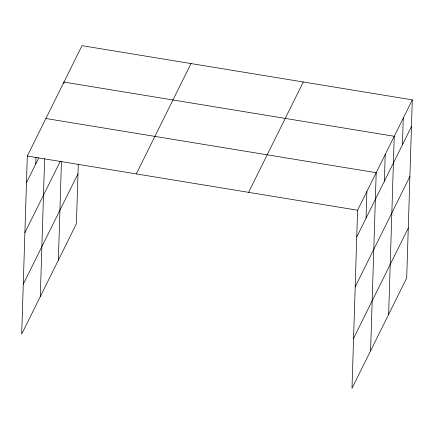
<?xml version="1.0" encoding="UTF-8"?>
<svg xmlns="http://www.w3.org/2000/svg" width="434" height="434" viewBox="0 0 434 434"><rect width="100%" height="100%" fill="white"/><g stroke="black" fill="none" stroke-linecap="round" stroke-linejoin="round"><path stroke-width="0.65" d="M412.3 99.869L357.594 210.224L352.001 388.327L406.701 277.972L412.3 99.869L81.999 45.673L27.299 156.028L21.7 334.131L76.406 223.776L78.272 164.329M35.756 163.971L35.968 157.292M40.297 296.612L44.631 158.714M58.351 260.194L61.454 161.464M63.906 83.426L63.95 82.091L394.246 136.287L388.652 314.39M366.057 218.166L366.898 191.465M370.598 350.808L376.197 172.705L45.895 118.509M384.383 181.195L385.224 154.493M402.437 144.777L403.273 118.075M26.458 182.73L38.756 157.916M24.89 232.695L60.337 161.182M23.268 284.167L77.974 173.812M136.298 173.915L190.998 63.559M248.595 192.343L303.301 81.983M356.759 236.926L411.459 126.565M355.186 286.89L409.891 176.529M353.569 338.363L408.275 228.007M27.299 156.028L357.594 210.224"/></g></svg>
